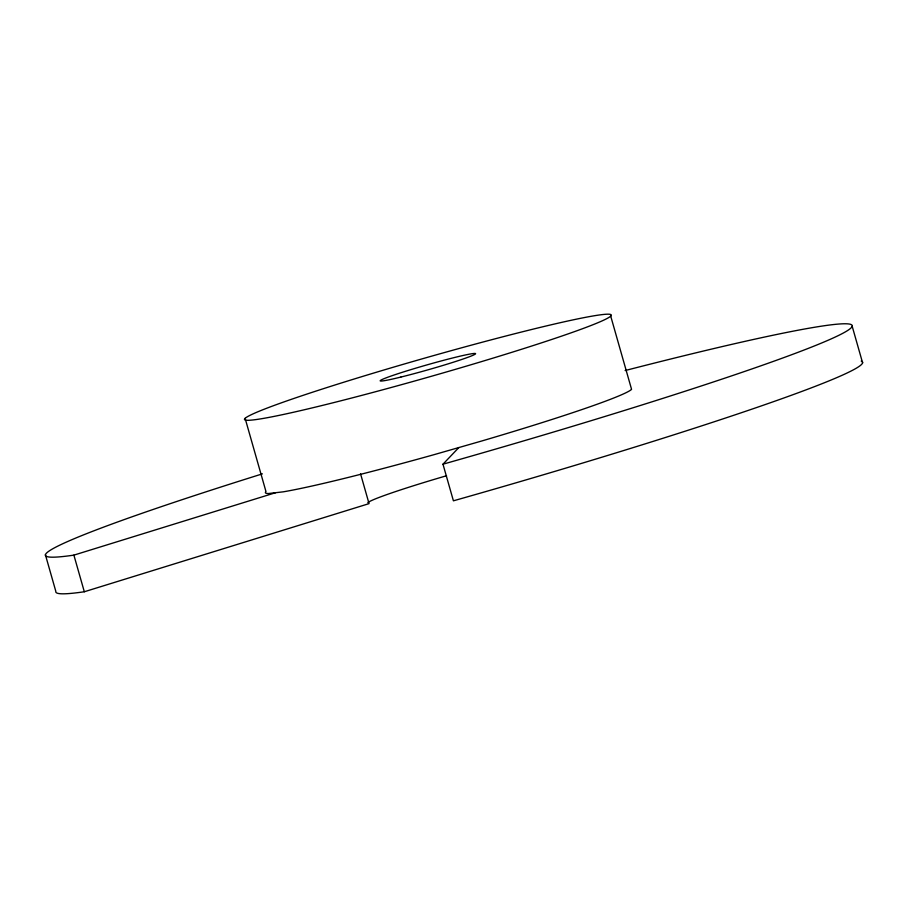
<?xml version="1.0" encoding="UTF-8"?>
<svg xmlns="http://www.w3.org/2000/svg" width="908" height="908" viewBox="0 0 908 908"><rect width="100%" height="100%" fill="white"/><g stroke="black" fill="none" stroke-linecap="round" stroke-linejoin="round"><path stroke-width="1.36" d="M861.227 361.066A419.428 21.224 -15.9 0 1 453.41 500.819L442.979 464.192L458.846 447.553M360.544 473.794L369.045 503.634L84.319 591.755L73.888 555.129L275.567 492.715M852.169 326.21L862.6 362.837M610.709 316.109A190.646 9.648 -15.9 0 1 323.861 405.059A190.646 9.648 -15.9 0 1 349.183 380.543A190.646 9.648 -15.9 0 1 610.709 316.109L631.571 389.362A190.646 9.648 -15.9 0 1 481.966 440.925L434.16 454.636A190.646 9.648 -15.9 0 1 283.171 491.841L268.439 493.532A190.646 9.648 -15.9 0 1 265.987 491.614L245.126 418.361M45.4 554.754L55.831 591.38A419.428 21.224 -15.9 0 0 84.319 591.755M625.124 370.543A419.428 21.224 -15.9 0 1 841.273 334.099A419.428 21.224 -15.9 0 1 442.979 464.192M73.888 555.129A419.428 21.224 -15.9 0 1 262.401 473.863M367.819 502.669A95.329 4.824 -15.9 0 1 446.543 475.747M400.859 377.07A49.565 2.508 -15.9 0 0 475.44 353.938A49.565 2.508 -15.9 0 0 407.454 370.691A49.565 2.508 -15.9 0 0 400.859 377.07"/></g></svg>
